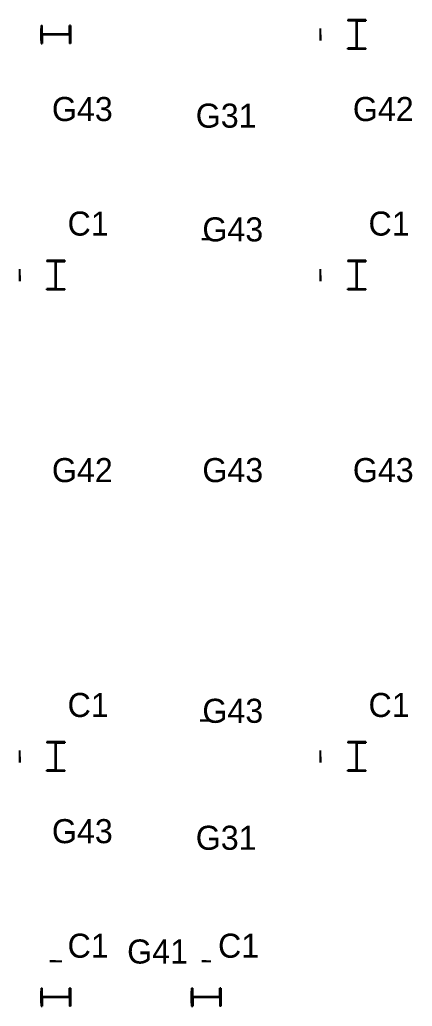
# Model space of a CAD drawing. Extents: x 0 to 468522, y -150 to 33063.
# Drawn here: x 262000 to 268522, y -150 to 16244 of the extents above; entities that cross this region are included whole.
import ezdxf
from ezdxf.enums import TextEntityAlignment as Align

# ---------------------------------------------------------------- set-up
doc = ezdxf.new("R2010")
doc.units = 0

msp = doc.modelspace()

# ---------------------------------------------------------------- linework, layer by layer
at = {"layer": 'C1'}
for p, q in [((267750, 16244, 3330), (267450, 16244, 3330)), ((267450, 16244, 3330), (267450, 16226, 3330)), ((267750, 16244), (267450, 16244)), ((267450, 16244), (267450, 16226)), ((267750, 16244, 3330), (267750, 16226, 3330)), ((267750, 16244), (267750, 16226)), ((262356, 16150, 3330), (262356, 15850, 3330)), ((262356, 16150, 3330), (262374, 16150, 3330)), ((262356, 16150), (262356, 15850)), ((262356, 16150), (262374, 16150)), ((262374, 16005.5, 3330), (262374, 16150, 3330)), ((262374, 16005.5), (262374, 16150)), ((262826, 16005.5, 3330), (262826, 16150, 3330)), ((262844, 16150, 3330), (262826, 16150, 3330)), ((262826, 16005.5), (262826, 16150)), ((262844, 16150), (262826, 16150)), ((262844, 16150, 3330), (262844, 15850, 3330)), ((262844, 16150), (262844, 15850)), ((267594.5, 16226, 3330), (267450, 16226, 3330)), ((267594.5, 16226), (267450, 16226)), ((267594.5, 15774, 3330), (267594.5, 16226, 3330)), ((267594.5, 16226, 3330), (267594.5, 16226, 3330)), ((267594.5, 16226, 3330), (267594.5, 16226, 3330)), ((267594.5, 16226, 3330), (267594.5, 16226, 3330)), ((267594.5, 15774), (267594.5, 16226)), ((267594.5, 16226), (267594.5, 16226)), ((267594.5, 16226), (267594.5, 16226)), ((267594.5, 16226), (267594.5, 16226)), ((267605.5, 15774, 3330), (267605.5, 16226, 3330)), ((267605.5, 16226, 3330), (267605.5, 16226, 3330)), ((267605.5, 16226, 3330), (267605.5, 16226, 3330)), ((267605.5, 16226, 3330), (267605.5, 16226, 3330)), ((267605.5, 16226, 3330), (267750, 16226, 3330)), ((267605.5, 15774), (267605.5, 16226)), ((267605.5, 16226), (267605.5, 16226)), ((267605.5, 16226), (267605.5, 16226)), ((267605.5, 16226), (267605.5, 16226)), ((267605.5, 16226), (267750, 16226)), ((262826, 16005.5, 3330), (262374, 16005.5, 3330)), ((262374, 16005.5, 3330), (262374, 16005.5, 3330)), ((262374, 16005.5, 3330), (262374, 16005.5, 3330)), ((262374, 16005.5, 3330), (262374, 16005.5, 3330)), ((262826, 16005.5), (262374, 16005.5)), ((262374, 16005.5), (262374, 16005.5)), ((262374, 16005.5), (262374, 16005.5)), ((262374, 16005.5), (262374, 16005.5)), ((262826, 15994.5, 3330), (262374, 15994.5, 3330)), ((262374, 15994.5, 3330), (262374, 15994.5, 3330)), ((262374, 15994.5, 3330), (262374, 15994.5, 3330)), ((262374, 15994.5, 3330), (262374, 15994.5, 3330)), ((262374, 15994.5, 3330), (262374, 15850, 3330)), ((262826, 15994.5), (262374, 15994.5)), ((262374, 15994.5), (262374, 15994.5)), ((262374, 15994.5), (262374, 15994.5)), ((262374, 15994.5), (262374, 15994.5)), ((262374, 15994.5), (262374, 15850)), ((262826, 16005.5, 3330), (262826, 16005.5, 3330)), ((262826, 16005.5, 3330), (262826, 16005.5, 3330)), ((262826, 16005.5, 3330), (262826, 16005.5, 3330)), ((262826, 16005.5), (262826, 16005.5)), ((262826, 16005.5), (262826, 16005.5)), ((262826, 16005.5), (262826, 16005.5)), ((262826, 15994.5, 3330), (262826, 15994.5, 3330)), ((262826, 15994.5, 3330), (262826, 15994.5, 3330)), ((262826, 15994.5, 3330), (262826, 15994.5, 3330)), ((262826, 15994.5, 3330), (262826, 15850, 3330)), ((262826, 15994.5), (262826, 15994.5)), ((262826, 15994.5), (262826, 15994.5)), ((262826, 15994.5), (262826, 15994.5)), ((262826, 15994.5), (262826, 15850)), ((262356, 15850, 3330), (262374, 15850, 3330)), ((262356, 15850), (262374, 15850)), ((262844, 15850, 3330), (262826, 15850, 3330)), ((262844, 15850), (262826, 15850)), ((267594.5, 15774, 3330), (267450, 15774, 3330)), ((267450, 15756, 3330), (267450, 15774, 3330)), ((267594.5, 15774), (267450, 15774)), ((267450, 15756), (267450, 15774)), ((267750, 15756, 3330), (267450, 15756, 3330)), ((267750, 15756), (267450, 15756)), ((267594.5, 15774, 3330), (267594.5, 15774, 3330)), ((267594.5, 15774, 3330), (267594.5, 15774, 3330)), ((267594.5, 15774, 3330), (267594.5, 15774, 3330)), ((267594.5, 15774), (267594.5, 15774)), ((267594.5, 15774), (267594.5, 15774)), ((267594.5, 15774), (267594.5, 15774)), ((267605.5, 15774, 3330), (267605.5, 15774, 3330)), ((267605.5, 15774, 3330), (267605.5, 15774, 3330)), ((267605.5, 15774, 3330), (267605.5, 15774, 3330)), ((267605.5, 15774, 3330), (267750, 15774, 3330)), ((267605.5, 15774), (267605.5, 15774)), ((267605.5, 15774), (267605.5, 15774)), ((267605.5, 15774), (267605.5, 15774)), ((267605.5, 15774), (267750, 15774)), ((267750, 15756, 3330), (267750, 15774, 3330)), ((267750, 15756), (267750, 15774)), ((262750, 12244, 3330), (262450, 12244, 3330)), ((262450, 12244, 3330), (262450, 12226, 3330)), ((262750, 12244), (262450, 12244)), ((262450, 12244), (262450, 12226)), ((262594.5, 12226, 3330), (262450, 12226, 3330)), ((262594.5, 12226), (262450, 12226)), ((262594.5, 11774, 3330), (262594.5, 12226, 3330)), ((262594.5, 12226, 3330), (262594.5, 12226, 3330)), ((262594.5, 12226, 3330), (262594.5, 12226, 3330)), ((262594.5, 12226, 3330), (262594.5, 12226, 3330)), ((262594.5, 11774), (262594.5, 12226)), ((262594.5, 12226), (262594.5, 12226)), ((262594.5, 12226), (262594.5, 12226)), ((262594.5, 12226), (262594.5, 12226)), ((262605.5, 11774, 3330), (262605.5, 12226, 3330)), ((262605.5, 12226, 3330), (262605.5, 12226, 3330)), ((262605.5, 12226, 3330), (262605.5, 12226, 3330)), ((262605.5, 12226, 3330), (262605.5, 12226, 3330)), ((262605.5, 12226, 3330), (262750, 12226, 3330)), ((262605.5, 11774), (262605.5, 12226)), ((262605.5, 12226), (262605.5, 12226)), ((262605.5, 12226), (262605.5, 12226)), ((262605.5, 12226), (262605.5, 12226)), ((262605.5, 12226), (262750, 12226)), ((262750, 12244, 3330), (262750, 12226, 3330)), ((262750, 12244), (262750, 12226)), ((267750, 12244, 3330), (267450, 12244, 3330)), ((267450, 12244, 3330), (267450, 12226, 3330)), ((267750, 12244), (267450, 12244)), ((267450, 12244), (267450, 12226)), ((267594.5, 12226, 3330), (267450, 12226, 3330)), ((267594.5, 12226), (267450, 12226)), ((267594.5, 11774, 3330), (267594.5, 12226, 3330)), ((267594.5, 12226, 3330), (267594.5, 12226, 3330)), ((267594.5, 12226, 3330), (267594.5, 12226, 3330)), ((267594.5, 12226, 3330), (267594.5, 12226, 3330)), ((267594.5, 11774), (267594.5, 12226)), ((267594.5, 12226), (267594.5, 12226)), ((267594.5, 12226), (267594.5, 12226)), ((267594.5, 12226), (267594.5, 12226)), ((267605.5, 11774, 3330), (267605.5, 12226, 3330)), ((267605.5, 12226, 3330), (267605.5, 12226, 3330)), ((267605.5, 12226, 3330), (267605.5, 12226, 3330)), ((267605.5, 12226, 3330), (267605.5, 12226, 3330)), ((267605.5, 12226, 3330), (267750, 12226, 3330)), ((267605.5, 11774), (267605.5, 12226)), ((267605.5, 12226), (267605.5, 12226)), ((267605.5, 12226), (267605.5, 12226)), ((267605.5, 12226), (267605.5, 12226)), ((267605.5, 12226), (267750, 12226)), ((267750, 12244, 3330), (267750, 12226, 3330)), ((267750, 12244), (267750, 12226)), ((262594.5, 11774, 3330), (262450, 11774, 3330)), ((262450, 11756, 3330), (262450, 11774, 3330)), ((262594.5, 11774), (262450, 11774)), ((262450, 11756), (262450, 11774)), ((262750, 11756, 3330), (262450, 11756, 3330)), ((262750, 11756), (262450, 11756)), ((262594.5, 11774, 3330), (262594.5, 11774, 3330)), ((262594.5, 11774, 3330), (262594.5, 11774, 3330)), ((262594.5, 11774, 3330), (262594.5, 11774, 3330)), ((262594.5, 11774), (262594.5, 11774)), ((262594.5, 11774), (262594.5, 11774)), ((262594.5, 11774), (262594.5, 11774)), ((262605.5, 11774, 3330), (262605.5, 11774, 3330)), ((262605.5, 11774, 3330), (262605.5, 11774, 3330)), ((262605.5, 11774, 3330), (262605.5, 11774, 3330)), ((262605.5, 11774, 3330), (262750, 11774, 3330)), ((262605.5, 11774), (262605.5, 11774)), ((262605.5, 11774), (262605.5, 11774)), ((262605.5, 11774), (262605.5, 11774)), ((262605.5, 11774), (262750, 11774)), ((262750, 11756, 3330), (262750, 11774, 3330)), ((262750, 11756), (262750, 11774)), ((267594.5, 11774, 3330), (267450, 11774, 3330)), ((267450, 11756, 3330), (267450, 11774, 3330)), ((267594.5, 11774), (267450, 11774)), ((267450, 11756), (267450, 11774)), ((267750, 11756, 3330), (267450, 11756, 3330)), ((267750, 11756), (267450, 11756)), ((267594.5, 11774, 3330), (267594.5, 11774, 3330)), ((267594.5, 11774, 3330), (267594.5, 11774, 3330)), ((267594.5, 11774, 3330), (267594.5, 11774, 3330)), ((267594.5, 11774), (267594.5, 11774)), ((267594.5, 11774), (267594.5, 11774)), ((267594.5, 11774), (267594.5, 11774)), ((267605.5, 11774, 3330), (267605.5, 11774, 3330)), ((267605.5, 11774, 3330), (267605.5, 11774, 3330)), ((267605.5, 11774, 3330), (267605.5, 11774, 3330)), ((267605.5, 11774, 3330), (267750, 11774, 3330)), ((267605.5, 11774), (267605.5, 11774)), ((267605.5, 11774), (267605.5, 11774)), ((267605.5, 11774), (267605.5, 11774)), ((267605.5, 11774), (267750, 11774)), ((267750, 11756, 3330), (267750, 11774, 3330)), ((267750, 11756), (267750, 11774)), ((262750, 4244, 3330), (262450, 4244, 3330)), ((262450, 4244, 3330), (262450, 4226, 3330)), ((262750, 4244), (262450, 4244)), ((262450, 4244), (262450, 4226)), ((262594.5, 4226, 3330), (262450, 4226, 3330)), ((262594.5, 4226), (262450, 4226)), ((262594.5, 3774, 3330), (262594.5, 4226, 3330)), ((262594.5, 4226, 3330), (262594.5, 4226, 3330)), ((262594.5, 4226, 3330), (262594.5, 4226, 3330)), ((262594.5, 4226, 3330), (262594.5, 4226, 3330)), ((262594.5, 3774), (262594.5, 4226)), ((262594.5, 4226), (262594.5, 4226)), ((262594.5, 4226), (262594.5, 4226)), ((262594.5, 4226), (262594.5, 4226)), ((262605.5, 3774, 3330), (262605.5, 4226, 3330)), ((262605.5, 4226, 3330), (262605.5, 4226, 3330)), ((262605.5, 4226, 3330), (262605.5, 4226, 3330)), ((262605.5, 4226, 3330), (262605.5, 4226, 3330)), ((262605.5, 4226, 3330), (262750, 4226, 3330)), ((262605.5, 3774), (262605.5, 4226)), ((262605.5, 4226), (262605.5, 4226)), ((262605.5, 4226), (262605.5, 4226)), ((262605.5, 4226), (262605.5, 4226)), ((262605.5, 4226), (262750, 4226)), ((262750, 4244, 3330), (262750, 4226, 3330)), ((262750, 4244), (262750, 4226)), ((267750, 4244, 3330), (267450, 4244, 3330)), ((267450, 4244, 3330), (267450, 4226, 3330)), ((267750, 4244), (267450, 4244)), ((267450, 4244), (267450, 4226)), ((267594.5, 4226, 3330), (267450, 4226, 3330)), ((267594.5, 4226), (267450, 4226)), ((267594.5, 3774, 3330), (267594.5, 4226, 3330)), ((267594.5, 4226, 3330), (267594.5, 4226, 3330)), ((267594.5, 4226, 3330), (267594.5, 4226, 3330)), ((267594.5, 4226, 3330), (267594.5, 4226, 3330)), ((267594.5, 3774), (267594.5, 4226)), ((267594.5, 4226), (267594.5, 4226)), ((267594.5, 4226), (267594.5, 4226)), ((267594.5, 4226), (267594.5, 4226)), ((267605.5, 3774, 3330), (267605.5, 4226, 3330)), ((267605.5, 4226, 3330), (267605.5, 4226, 3330)), ((267605.5, 4226, 3330), (267605.5, 4226, 3330)), ((267605.5, 4226, 3330), (267605.5, 4226, 3330)), ((267605.5, 4226, 3330), (267750, 4226, 3330)), ((267605.5, 3774), (267605.5, 4226)), ((267605.5, 4226), (267605.5, 4226)), ((267605.5, 4226), (267605.5, 4226)), ((267605.5, 4226), (267605.5, 4226)), ((267605.5, 4226), (267750, 4226)), ((267750, 4244, 3330), (267750, 4226, 3330)), ((267750, 4244), (267750, 4226)), ((262594.5, 3774, 3330), (262450, 3774, 3330)), ((262450, 3756, 3330), (262450, 3774, 3330)), ((262594.5, 3774), (262450, 3774)), ((262450, 3756), (262450, 3774)), ((262594.5, 3774, 3330), (262594.5, 3774, 3330)), ((262594.5, 3774, 3330), (262594.5, 3774, 3330)), ((262594.5, 3774, 3330), (262594.5, 3774, 3330)), ((262594.5, 3774), (262594.5, 3774)), ((262594.5, 3774), (262594.5, 3774)), ((262594.5, 3774), (262594.5, 3774)), ((262605.5, 3774, 3330), (262605.5, 3774, 3330)), ((262605.5, 3774, 3330), (262605.5, 3774, 3330)), ((262605.5, 3774, 3330), (262605.5, 3774, 3330)), ((262605.5, 3774, 3330), (262750, 3774, 3330)), ((262605.5, 3774), (262605.5, 3774)), ((262605.5, 3774), (262605.5, 3774)), ((262605.5, 3774), (262605.5, 3774)), ((262605.5, 3774), (262750, 3774)), ((262750, 3756, 3330), (262750, 3774, 3330)), ((262750, 3756), (262750, 3774)), ((267594.5, 3774, 3330), (267450, 3774, 3330)), ((267450, 3756, 3330), (267450, 3774, 3330)), ((267594.5, 3774), (267450, 3774)), ((267450, 3756), (267450, 3774)), ((267594.5, 3774, 3330), (267594.5, 3774, 3330)), ((267594.5, 3774, 3330), (267594.5, 3774, 3330)), ((267594.5, 3774, 3330), (267594.5, 3774, 3330)), ((267594.5, 3774), (267594.5, 3774)), ((267594.5, 3774), (267594.5, 3774)), ((267594.5, 3774), (267594.5, 3774)), ((267605.5, 3774, 3330), (267605.5, 3774, 3330)), ((267605.5, 3774, 3330), (267605.5, 3774, 3330)), ((267605.5, 3774, 3330), (267605.5, 3774, 3330)), ((267605.5, 3774, 3330), (267750, 3774, 3330)), ((267605.5, 3774), (267605.5, 3774)), ((267605.5, 3774), (267605.5, 3774)), ((267605.5, 3774), (267605.5, 3774)), ((267605.5, 3774), (267750, 3774)), ((267750, 3756, 3330), (267750, 3774, 3330)), ((267750, 3756), (267750, 3774)), ((262750, 3756, 3330), (262450, 3756, 3330)), ((262750, 3756), (262450, 3756)), ((267750, 3756, 3330), (267450, 3756, 3330)), ((267750, 3756), (267450, 3756)), ((262356, 150, 3330), (262356, -150, 3330)), ((262356, 150, 3330), (262374, 150, 3330)), ((262356, 150), (262356, -150)), ((262356, 150), (262374, 150)), ((262374, 5.5, 3330), (262374, 150, 3330)), ((262374, 5.5), (262374, 150)), ((262826, 5.5, 3330), (262374, 5.5, 3330)), ((262374, 5.5, 3330), (262374, 5.5, 3330)), ((262374, 5.5, 3330), (262374, 5.5, 3330)), ((262374, 5.5, 3330), (262374, 5.5, 3330)), ((262826, 5.5), (262374, 5.5)), ((262374, 5.5), (262374, 5.5)), ((262374, 5.5), (262374, 5.5)), ((262374, 5.5), (262374, 5.5)), ((262826, 5.5, 3330), (262826, 150, 3330)), ((262844, 150, 3330), (262826, 150, 3330)), ((262826, 5.5), (262826, 150)), ((262844, 150), (262826, 150)), ((262826, 5.5, 3330), (262826, 5.5, 3330)), ((262826, 5.5, 3330), (262826, 5.5, 3330)), ((262826, 5.5, 3330), (262826, 5.5, 3330)), ((262826, 5.5), (262826, 5.5)), ((262826, 5.5), (262826, 5.5)), ((262826, 5.5), (262826, 5.5)), ((262844, 150, 3330), (262844, -150, 3330)), ((262844, 150), (262844, -150)), ((264856, 150, 3330), (264856, -150, 3330)), ((264856, 150, 3330), (264874, 150, 3330)), ((264856, 150), (264856, -150)), ((264856, 150), (264874, 150)), ((264874, 5.5, 3330), (264874, 150, 3330)), ((264874, 5.5), (264874, 150)), ((265326, 5.5, 3330), (264874, 5.5, 3330)), ((264874, 5.5, 3330), (264874, 5.5, 3330)), ((264874, 5.5, 3330), (264874, 5.5, 3330)), ((264874, 5.5, 3330), (264874, 5.5, 3330)), ((265326, 5.5), (264874, 5.5)), ((264874, 5.5), (264874, 5.5)), ((264874, 5.5), (264874, 5.5)), ((264874, 5.5), (264874, 5.5)), ((265326, 5.5, 3330), (265326, 150, 3330)), ((265344, 150, 3330), (265326, 150, 3330)), ((265326, 5.5), (265326, 150)), ((265344, 150), (265326, 150)), ((265326, 5.5, 3330), (265326, 5.5, 3330)), ((265326, 5.5, 3330), (265326, 5.5, 3330)), ((265326, 5.5, 3330), (265326, 5.5, 3330)), ((265326, 5.5), (265326, 5.5)), ((265326, 5.5), (265326, 5.5)), ((265326, 5.5), (265326, 5.5)), ((265344, 150, 3330), (265344, -150, 3330)), ((265344, 150), (265344, -150)), ((262356, -150, 3330), (262374, -150, 3330)), ((262356, -150), (262374, -150)), ((262826, -5.5, 3330), (262374, -5.5, 3330)), ((262374, -5.5, 3330), (262374, -5.5, 3330)), ((262374, -5.5, 3330), (262374, -5.5, 3330)), ((262374, -5.5, 3330), (262374, -5.5, 3330)), ((262374, -5.5, 3330), (262374, -150, 3330)), ((262826, -5.5), (262374, -5.5)), ((262374, -5.5), (262374, -5.5)), ((262374, -5.5), (262374, -5.5)), ((262374, -5.5), (262374, -5.5)), ((262374, -5.5), (262374, -150)), ((262826, -5.5, 3330), (262826, -5.5, 3330)), ((262826, -5.5, 3330), (262826, -5.5, 3330)), ((262826, -5.5, 3330), (262826, -5.5, 3330)), ((262826, -5.5, 3330), (262826, -150, 3330)), ((262826, -5.5), (262826, -5.5)), ((262826, -5.5), (262826, -5.5)), ((262826, -5.5), (262826, -5.5)), ((262826, -5.5), (262826, -150)), ((262844, -150, 3330), (262826, -150, 3330)), ((262844, -150), (262826, -150)), ((264856, -150, 3330), (264874, -150, 3330)), ((264856, -150), (264874, -150)), ((265326, -5.5, 3330), (264874, -5.5, 3330)), ((264874, -5.5, 3330), (264874, -5.5, 3330)), ((264874, -5.5, 3330), (264874, -5.5, 3330)), ((264874, -5.5, 3330), (264874, -5.5, 3330)), ((264874, -5.5, 3330), (264874, -150, 3330)), ((265326, -5.5), (264874, -5.5)), ((264874, -5.5), (264874, -5.5)), ((264874, -5.5), (264874, -5.5)), ((264874, -5.5), (264874, -5.5)), ((264874, -5.5), (264874, -150)), ((265326, -5.5, 3330), (265326, -5.5, 3330)), ((265326, -5.5, 3330), (265326, -5.5, 3330)), ((265326, -5.5, 3330), (265326, -5.5, 3330)), ((265326, -5.5, 3330), (265326, -150, 3330)), ((265326, -5.5), (265326, -5.5)), ((265326, -5.5), (265326, -5.5)), ((265326, -5.5), (265326, -5.5)), ((265326, -5.5), (265326, -150)), ((265344, -150, 3330), (265326, -150, 3330)), ((265344, -150), (265326, -150))]:
    msp.add_line(p, q, dxfattribs=at)
at = {"layer": 'G31', "extrusion": (0, 1, 0)}
for p, q in [((265025, 12600, 3480), (265175, 12600, 3480)), ((265025, 12600, 3180), (265175, 12600, 3180)), ((265096.75, 12600, 3471), (265025, 12600, 3471)), ((265025, 12600, 3480), (265025, 12600, 3471)), ((265096.75, 12600, 3189), (265025, 12600, 3189)), ((265025, 12600, 3180), (265025, 12600, 3189)), ((265096.75, 12600, 3189), (265096.75, 12600, 3471)), ((265096.75, 12600, 3471), (265096.75, 12600, 3471)), ((265096.75, 12600, 3189), (265096.75, 12600, 3189)), ((265096.75, 12600, 3471), (265096.75, 12600, 3471)), ((265096.75, 12600, 3189), (265096.75, 12600, 3189)), ((265096.75, 12600, 3471), (265096.75, 12600, 3471)), ((265096.75, 12600, 3189), (265096.75, 12600, 3189)), ((265103.25, 12600, 3189), (265103.25, 12600, 3471)), ((265103.25, 12600, 3189), (265103.25, 12600, 3189)), ((265103.25, 12600, 3471), (265103.25, 12600, 3471)), ((265103.25, 12600, 3189), (265103.25, 12600, 3189)), ((265103.25, 12600, 3471), (265103.25, 12600, 3471)), ((265103.25, 12600, 3189), (265103.25, 12600, 3189)), ((265103.25, 12600, 3471), (265103.25, 12600, 3471)), ((265103.25, 12600, 3471), (265175, 12600, 3471)), ((265103.25, 12600, 3189), (265175, 12600, 3189)), ((265175, 12600, 3480), (265175, 12600, 3471)), ((265175, 12600, 3180), (265175, 12600, 3189)), ((265025, 600, 3480), (265175, 600, 3480)), ((265025, 600, 3180), (265175, 600, 3180)), ((265096.75, 600, 3471), (265025, 600, 3471)), ((265025, 600, 3480), (265025, 600, 3471)), ((265096.75, 600, 3189), (265025, 600, 3189)), ((265025, 600, 3180), (265025, 600, 3189)), ((265096.75, 600, 3189), (265096.75, 600, 3471)), ((265096.75, 600, 3471), (265096.75, 600, 3471)), ((265096.75, 600, 3189), (265096.75, 600, 3189)), ((265096.75, 600, 3471), (265096.75, 600, 3471)), ((265096.75, 600, 3189), (265096.75, 600, 3189)), ((265096.75, 600, 3471), (265096.75, 600, 3471)), ((265096.75, 600, 3189), (265096.75, 600, 3189)), ((265103.25, 600, 3189), (265103.25, 600, 3471)), ((265103.25, 600, 3189), (265103.25, 600, 3189)), ((265103.25, 600, 3471), (265103.25, 600, 3471)), ((265103.25, 600, 3189), (265103.25, 600, 3189)), ((265103.25, 600, 3471), (265103.25, 600, 3471)), ((265103.25, 600, 3189), (265103.25, 600, 3189)), ((265103.25, 600, 3471), (265103.25, 600, 3471)), ((265103.25, 600, 3471), (265175, 600, 3471)), ((265103.25, 600, 3189), (265175, 600, 3189)), ((265175, 600, 3480), (265175, 600, 3471)), ((265175, 600, 3180), (265175, 600, 3189))]:
    msp.add_line(p, q, dxfattribs=at)
at = {"layer": 'G41', "extrusion": (-1, 0, 0)}
for p, q in [((262000, 11900, 3530), (262000, 12100, 3530)), ((262000, 11900, 3130), (262000, 12100, 3130)), ((262000, 12006, 3508), (262000, 12100, 3508)), ((262000, 12100, 3530), (262000, 12100, 3508)), ((262000, 12006, 3152), (262000, 12100, 3152)), ((262000, 12100, 3130), (262000, 12100, 3152)), ((262000, 12006, 3152), (262000, 12006, 3508)), ((262000, 12006, 3152), (262000, 12006, 3152)), ((262000, 12006, 3508), (262000, 12006, 3508)), ((262000, 12006, 3152), (262000, 12006, 3152)), ((262000, 12006, 3508), (262000, 12006, 3508)), ((262000, 12006, 3152), (262000, 12006, 3152)), ((262000, 12006, 3508), (262000, 12006, 3508)), ((262000, 11994, 3152), (262000, 11994, 3508)), ((262000, 11994, 3508), (262000, 11994, 3508)), ((262000, 11994, 3152), (262000, 11994, 3152)), ((262000, 11994, 3508), (262000, 11994, 3508)), ((262000, 11994, 3152), (262000, 11994, 3152)), ((262000, 11994, 3508), (262000, 11994, 3508)), ((262000, 11994, 3152), (262000, 11994, 3152)), ((262000, 11994, 3508), (262000, 11900, 3508)), ((262000, 11994, 3152), (262000, 11900, 3152)), ((262000, 11900, 3530), (262000, 11900, 3508)), ((262000, 11900, 3130), (262000, 11900, 3152)), ((262000, 3900, 3530), (262000, 4100, 3530)), ((262000, 3900, 3130), (262000, 4100, 3130)), ((262000, 4006, 3508), (262000, 4100, 3508)), ((262000, 4100, 3530), (262000, 4100, 3508)), ((262000, 4006, 3152), (262000, 4100, 3152)), ((262000, 4100, 3130), (262000, 4100, 3152)), ((262000, 4006, 3152), (262000, 4006, 3508)), ((262000, 4006, 3152), (262000, 4006, 3152)), ((262000, 4006, 3508), (262000, 4006, 3508)), ((262000, 4006, 3152), (262000, 4006, 3152)), ((262000, 4006, 3508), (262000, 4006, 3508)), ((262000, 4006, 3152), (262000, 4006, 3152)), ((262000, 4006, 3508), (262000, 4006, 3508)), ((262000, 3994, 3152), (262000, 3994, 3508)), ((262000, 3994, 3508), (262000, 3994, 3508)), ((262000, 3994, 3152), (262000, 3994, 3152)), ((262000, 3994, 3508), (262000, 3994, 3508)), ((262000, 3994, 3152), (262000, 3994, 3152)), ((262000, 3994, 3508), (262000, 3994, 3508)), ((262000, 3994, 3152), (262000, 3994, 3152)), ((262000, 3994, 3508), (262000, 3900, 3508)), ((262000, 3994, 3152), (262000, 3900, 3152)), ((262000, 3900, 3530), (262000, 3900, 3508)), ((262000, 3900, 3130), (262000, 3900, 3152)), ((264856, -100, 3530), (264856, 100, 3530)), ((264856, -100, 3130), (264856, 100, 3130)), ((264856, 6, 3508), (264856, 100, 3508)), ((264856, 100, 3530), (264856, 100, 3508)), ((264856, 6, 3152), (264856, 100, 3152)), ((264856, 100, 3130), (264856, 100, 3152)), ((264856, 6, 3152), (264856, 6, 3508)), ((264856, 6, 3152), (264856, 6, 3152)), ((264856, 6, 3508), (264856, 6, 3508)), ((264856, 6, 3152), (264856, 6, 3152)), ((264856, 6, 3508), (264856, 6, 3508)), ((264856, 6, 3152), (264856, 6, 3152)), ((264856, 6, 3508), (264856, 6, 3508)), ((264856, -6, 3152), (264856, -6, 3508)), ((264856, -6, 3508), (264856, -6, 3508)), ((264856, -6, 3152), (264856, -6, 3152)), ((264856, -6, 3508), (264856, -6, 3508)), ((264856, -6, 3152), (264856, -6, 3152)), ((264856, -6, 3508), (264856, -6, 3508)), ((264856, -6, 3152), (264856, -6, 3152)), ((264856, -6, 3508), (264856, -100, 3508)), ((264856, -6, 3152), (264856, -100, 3152)), ((264856, -100, 3530), (264856, -100, 3508)), ((264856, -100, 3130), (264856, -100, 3152))]:
    msp.add_line(p, q, dxfattribs=at)
at = {"layer": 'G42', "extrusion": (0, 1, 0)}
for p, q in [((267500, 16244, 3530), (267700, 16244, 3530)), ((267500, 16244, 3130), (267700, 16244, 3130)), ((267595.5, 16244, 3516), (267500, 16244, 3516)), ((267500, 16244, 3530), (267500, 16244, 3516)), ((267595.5, 16244, 3144), (267500, 16244, 3144)), ((267500, 16244, 3130), (267500, 16244, 3144)), ((267595.5, 16244, 3144), (267595.5, 16244, 3516)), ((267595.5, 16244, 3516), (267595.5, 16244, 3516)), ((267595.5, 16244, 3144), (267595.5, 16244, 3144)), ((267595.5, 16244, 3516), (267595.5, 16244, 3516)), ((267595.5, 16244, 3144), (267595.5, 16244, 3144)), ((267595.5, 16244, 3516), (267595.5, 16244, 3516)), ((267595.5, 16244, 3144), (267595.5, 16244, 3144)), ((267604.5, 16244, 3144), (267604.5, 16244, 3516)), ((267604.5, 16244, 3144), (267604.5, 16244, 3144)), ((267604.5, 16244, 3516), (267604.5, 16244, 3516)), ((267604.5, 16244, 3144), (267604.5, 16244, 3144)), ((267604.5, 16244, 3516), (267604.5, 16244, 3516)), ((267604.5, 16244, 3144), (267604.5, 16244, 3144)), ((267604.5, 16244, 3516), (267604.5, 16244, 3516)), ((267604.5, 16244, 3516), (267700, 16244, 3516)), ((267604.5, 16244, 3144), (267700, 16244, 3144)), ((267700, 16244, 3530), (267700, 16244, 3516)), ((267700, 16244, 3130), (267700, 16244, 3144)), ((267500, 12244, 3530), (267700, 12244, 3530)), ((267500, 12244, 3130), (267700, 12244, 3130)), ((267595.5, 12244, 3516), (267500, 12244, 3516)), ((267500, 12244, 3530), (267500, 12244, 3516)), ((267595.5, 12244, 3144), (267500, 12244, 3144)), ((267500, 12244, 3130), (267500, 12244, 3144)), ((267595.5, 12244, 3144), (267595.5, 12244, 3516)), ((267595.5, 12244, 3516), (267595.5, 12244, 3516)), ((267595.5, 12244, 3144), (267595.5, 12244, 3144)), ((267595.5, 12244, 3516), (267595.5, 12244, 3516)), ((267595.5, 12244, 3144), (267595.5, 12244, 3144)), ((267595.5, 12244, 3516), (267595.5, 12244, 3516)), ((267595.5, 12244, 3144), (267595.5, 12244, 3144)), ((267604.5, 12244, 3144), (267604.5, 12244, 3516)), ((267604.5, 12244, 3144), (267604.5, 12244, 3144)), ((267604.5, 12244, 3516), (267604.5, 12244, 3516)), ((267604.5, 12244, 3144), (267604.5, 12244, 3144)), ((267604.5, 12244, 3516), (267604.5, 12244, 3516)), ((267604.5, 12244, 3144), (267604.5, 12244, 3144)), ((267604.5, 12244, 3516), (267604.5, 12244, 3516)), ((267604.5, 12244, 3516), (267700, 12244, 3516)), ((267604.5, 12244, 3144), (267700, 12244, 3144)), ((267700, 12244, 3530), (267700, 12244, 3516)), ((267700, 12244, 3130), (267700, 12244, 3144)), ((262500, 4244, 3530), (262700, 4244, 3530)), ((262500, 4244, 3130), (262700, 4244, 3130)), ((262595.5, 4244, 3516), (262500, 4244, 3516)), ((262500, 4244, 3530), (262500, 4244, 3516)), ((262595.5, 4244, 3144), (262500, 4244, 3144)), ((262500, 4244, 3130), (262500, 4244, 3144)), ((262595.5, 4244, 3144), (262595.5, 4244, 3516)), ((262595.5, 4244, 3516), (262595.5, 4244, 3516)), ((262595.5, 4244, 3144), (262595.5, 4244, 3144)), ((262595.5, 4244, 3516), (262595.5, 4244, 3516)), ((262595.5, 4244, 3144), (262595.5, 4244, 3144)), ((262595.5, 4244, 3516), (262595.5, 4244, 3516)), ((262595.5, 4244, 3144), (262595.5, 4244, 3144)), ((262604.5, 4244, 3144), (262604.5, 4244, 3516)), ((262604.5, 4244, 3144), (262604.5, 4244, 3144)), ((262604.5, 4244, 3516), (262604.5, 4244, 3516)), ((262604.5, 4244, 3144), (262604.5, 4244, 3144)), ((262604.5, 4244, 3516), (262604.5, 4244, 3516)), ((262604.5, 4244, 3144), (262604.5, 4244, 3144)), ((262604.5, 4244, 3516), (262604.5, 4244, 3516)), ((262604.5, 4244, 3516), (262700, 4244, 3516)), ((262604.5, 4244, 3144), (262700, 4244, 3144)), ((262700, 4244, 3530), (262700, 4244, 3516)), ((262700, 4244, 3130), (262700, 4244, 3144))]:
    msp.add_line(p, q, dxfattribs=at)
at = {"layer": 'G42', "extrusion": (-1, 0, 0)}
for p, q in [((262356, 15900, 3530), (262356, 16100, 3530)), ((262356, 15900, 3130), (262356, 16100, 3130)), ((262356, 16004.5, 3516), (262356, 16100, 3516)), ((262356, 16100, 3530), (262356, 16100, 3516)), ((262356, 16004.5, 3144), (262356, 16100, 3144)), ((262356, 16100, 3130), (262356, 16100, 3144)), ((267000, 15900, 3530), (267000, 16100, 3530)), ((267000, 15900, 3130), (267000, 16100, 3130)), ((267000, 16004.5, 3516), (267000, 16100, 3516)), ((267000, 16100, 3530), (267000, 16100, 3516)), ((267000, 16004.5, 3144), (267000, 16100, 3144)), ((267000, 16100, 3130), (267000, 16100, 3144)), ((262356, 16004.5, 3144), (262356, 16004.5, 3516)), ((262356, 16004.5, 3144), (262356, 16004.5, 3144)), ((262356, 16004.5, 3516), (262356, 16004.5, 3516)), ((262356, 16004.5, 3144), (262356, 16004.5, 3144)), ((262356, 16004.5, 3516), (262356, 16004.5, 3516)), ((262356, 16004.5, 3144), (262356, 16004.5, 3144)), ((262356, 16004.5, 3516), (262356, 16004.5, 3516)), ((262356, 15995.5, 3144), (262356, 15995.5, 3516)), ((262356, 15995.5, 3516), (262356, 15995.5, 3516)), ((262356, 15995.5, 3144), (262356, 15995.5, 3144)), ((262356, 15995.5, 3516), (262356, 15995.5, 3516)), ((262356, 15995.5, 3144), (262356, 15995.5, 3144)), ((262356, 15995.5, 3516), (262356, 15995.5, 3516)), ((262356, 15995.5, 3144), (262356, 15995.5, 3144)), ((262356, 15995.5, 3516), (262356, 15900, 3516)), ((262356, 15995.5, 3144), (262356, 15900, 3144)), ((267000, 16004.5, 3144), (267000, 16004.5, 3516)), ((267000, 16004.5, 3144), (267000, 16004.5, 3144)), ((267000, 16004.5, 3516), (267000, 16004.5, 3516)), ((267000, 16004.5, 3144), (267000, 16004.5, 3144)), ((267000, 16004.5, 3516), (267000, 16004.5, 3516)), ((267000, 16004.5, 3144), (267000, 16004.5, 3144)), ((267000, 16004.5, 3516), (267000, 16004.5, 3516)), ((267000, 15995.5, 3144), (267000, 15995.5, 3516)), ((267000, 15995.5, 3516), (267000, 15995.5, 3516)), ((267000, 15995.5, 3144), (267000, 15995.5, 3144)), ((267000, 15995.5, 3516), (267000, 15995.5, 3516)), ((267000, 15995.5, 3144), (267000, 15995.5, 3144)), ((267000, 15995.5, 3516), (267000, 15995.5, 3516)), ((267000, 15995.5, 3144), (267000, 15995.5, 3144)), ((267000, 15995.5, 3516), (267000, 15900, 3516)), ((267000, 15995.5, 3144), (267000, 15900, 3144)), ((262356, 15900, 3530), (262356, 15900, 3516)), ((262356, 15900, 3130), (262356, 15900, 3144)), ((267000, 15900, 3530), (267000, 15900, 3516)), ((267000, 15900, 3130), (267000, 15900, 3144)), ((262356, -100, 3530), (262356, 100, 3530)), ((262356, -100, 3130), (262356, 100, 3130)), ((262356, 4.5, 3516), (262356, 100, 3516)), ((262356, 100, 3530), (262356, 100, 3516)), ((262356, 4.5, 3144), (262356, 100, 3144)), ((262356, 100, 3130), (262356, 100, 3144)), ((262356, 4.5, 3144), (262356, 4.5, 3516)), ((262356, 4.5, 3144), (262356, 4.5, 3144)), ((262356, 4.5, 3516), (262356, 4.5, 3516)), ((262356, 4.5, 3144), (262356, 4.5, 3144)), ((262356, 4.5, 3516), (262356, 4.5, 3516)), ((262356, 4.5, 3144), (262356, 4.5, 3144)), ((262356, 4.5, 3516), (262356, 4.5, 3516)), ((262356, -4.5, 3144), (262356, -4.5, 3516)), ((262356, -4.5, 3516), (262356, -4.5, 3516)), ((262356, -4.5, 3144), (262356, -4.5, 3144)), ((262356, -4.5, 3516), (262356, -4.5, 3516)), ((262356, -4.5, 3144), (262356, -4.5, 3144)), ((262356, -4.5, 3516), (262356, -4.5, 3516)), ((262356, -4.5, 3144), (262356, -4.5, 3144)), ((262356, -4.5, 3516), (262356, -100, 3516)), ((262356, -4.5, 3144), (262356, -100, 3144)), ((262356, -100, 3530), (262356, -100, 3516)), ((262356, -100, 3130), (262356, -100, 3144))]:
    msp.add_line(p, q, dxfattribs=at)
at = {"layer": 'G43', "extrusion": (0, 1, 0)}
for p, q in [((262500, 12244, 3530), (262700, 12244, 3530)), ((262500, 12244, 3130), (262700, 12244, 3130)), ((262596, 12244, 3517), (262500, 12244, 3517)), ((262500, 12244, 3530), (262500, 12244, 3517)), ((262596, 12244, 3143), (262500, 12244, 3143)), ((262500, 12244, 3130), (262500, 12244, 3143)), ((262596, 12244, 3143), (262596, 12244, 3517)), ((262596, 12244, 3517), (262596, 12244, 3517)), ((262596, 12244, 3143), (262596, 12244, 3143)), ((262596, 12244, 3517), (262596, 12244, 3517)), ((262596, 12244, 3143), (262596, 12244, 3143)), ((262596, 12244, 3517), (262596, 12244, 3517)), ((262596, 12244, 3143), (262596, 12244, 3143)), ((262604, 12244, 3143), (262604, 12244, 3517)), ((262604, 12244, 3143), (262604, 12244, 3143)), ((262604, 12244, 3517), (262604, 12244, 3517)), ((262604, 12244, 3143), (262604, 12244, 3143)), ((262604, 12244, 3517), (262604, 12244, 3517)), ((262604, 12244, 3143), (262604, 12244, 3143)), ((262604, 12244, 3517), (262604, 12244, 3517)), ((262604, 12244, 3517), (262700, 12244, 3517)), ((262604, 12244, 3143), (262700, 12244, 3143)), ((262700, 12244, 3530), (262700, 12244, 3517)), ((262700, 12244, 3130), (262700, 12244, 3143)), ((265000, 4600, 3530), (265200, 4600, 3530)), ((265000, 4600, 3130), (265200, 4600, 3130)), ((265096, 4600, 3517), (265000, 4600, 3517)), ((265000, 4600, 3530), (265000, 4600, 3517)), ((265096, 4600, 3143), (265000, 4600, 3143)), ((265000, 4600, 3130), (265000, 4600, 3143)), ((265096, 4600, 3143), (265096, 4600, 3517)), ((265096, 4600, 3517), (265096, 4600, 3517)), ((265096, 4600, 3143), (265096, 4600, 3143)), ((265096, 4600, 3517), (265096, 4600, 3517)), ((265096, 4600, 3143), (265096, 4600, 3143)), ((265096, 4600, 3517), (265096, 4600, 3517)), ((265096, 4600, 3143), (265096, 4600, 3143)), ((265104, 4600, 3143), (265104, 4600, 3517)), ((265104, 4600, 3143), (265104, 4600, 3143)), ((265104, 4600, 3517), (265104, 4600, 3517)), ((265104, 4600, 3143), (265104, 4600, 3143)), ((265104, 4600, 3517), (265104, 4600, 3517)), ((265104, 4600, 3143), (265104, 4600, 3143)), ((265104, 4600, 3517), (265104, 4600, 3517)), ((265104, 4600, 3517), (265200, 4600, 3517)), ((265104, 4600, 3143), (265200, 4600, 3143)), ((265200, 4600, 3530), (265200, 4600, 3517)), ((265200, 4600, 3130), (265200, 4600, 3143)), ((267500, 4244, 3530), (267700, 4244, 3530)), ((267500, 4244, 3130), (267700, 4244, 3130)), ((267596, 4244, 3517), (267500, 4244, 3517)), ((267500, 4244, 3530), (267500, 4244, 3517)), ((267596, 4244, 3143), (267500, 4244, 3143)), ((267500, 4244, 3130), (267500, 4244, 3143)), ((267596, 4244, 3143), (267596, 4244, 3517)), ((267596, 4244, 3517), (267596, 4244, 3517)), ((267596, 4244, 3143), (267596, 4244, 3143)), ((267596, 4244, 3517), (267596, 4244, 3517)), ((267596, 4244, 3143), (267596, 4244, 3143)), ((267596, 4244, 3517), (267596, 4244, 3517)), ((267596, 4244, 3143), (267596, 4244, 3143)), ((267604, 4244, 3143), (267604, 4244, 3517)), ((267604, 4244, 3143), (267604, 4244, 3143)), ((267604, 4244, 3517), (267604, 4244, 3517)), ((267604, 4244, 3143), (267604, 4244, 3143)), ((267604, 4244, 3517), (267604, 4244, 3517)), ((267604, 4244, 3143), (267604, 4244, 3143)), ((267604, 4244, 3517), (267604, 4244, 3517)), ((267604, 4244, 3517), (267700, 4244, 3517)), ((267604, 4244, 3143), (267700, 4244, 3143)), ((267700, 4244, 3530), (267700, 4244, 3517)), ((267700, 4244, 3130), (267700, 4244, 3143)), ((262500, 600, 3530), (262700, 600, 3530)), ((262500, 600, 3130), (262700, 600, 3130)), ((262596, 600, 3517), (262500, 600, 3517)), ((262500, 600, 3530), (262500, 600, 3517)), ((262596, 600, 3143), (262500, 600, 3143)), ((262500, 600, 3130), (262500, 600, 3143)), ((262596, 600, 3143), (262596, 600, 3517)), ((262596, 600, 3517), (262596, 600, 3517)), ((262596, 600, 3143), (262596, 600, 3143)), ((262596, 600, 3517), (262596, 600, 3517)), ((262596, 600, 3143), (262596, 600, 3143)), ((262596, 600, 3517), (262596, 600, 3517)), ((262596, 600, 3143), (262596, 600, 3143)), ((262604, 600, 3143), (262604, 600, 3517)), ((262604, 600, 3143), (262604, 600, 3143)), ((262604, 600, 3517), (262604, 600, 3517)), ((262604, 600, 3143), (262604, 600, 3143)), ((262604, 600, 3517), (262604, 600, 3517)), ((262604, 600, 3143), (262604, 600, 3143)), ((262604, 600, 3517), (262604, 600, 3517)), ((262604, 600, 3517), (262700, 600, 3517)), ((262604, 600, 3143), (262700, 600, 3143)), ((262700, 600, 3530), (262700, 600, 3517)), ((262700, 600, 3130), (262700, 600, 3143))]:
    msp.add_line(p, q, dxfattribs=at)
at = {"layer": 'G43', "extrusion": (-1, 0, 0)}
for p, q in [((267000, 11900, 3530), (267000, 12100, 3530)), ((267000, 11900, 3130), (267000, 12100, 3130)), ((267000, 12004, 3517), (267000, 12100, 3517)), ((267000, 12100, 3530), (267000, 12100, 3517)), ((267000, 12004, 3143), (267000, 12100, 3143)), ((267000, 12100, 3130), (267000, 12100, 3143)), ((267000, 12004, 3143), (267000, 12004, 3517)), ((267000, 12004, 3143), (267000, 12004, 3143)), ((267000, 12004, 3517), (267000, 12004, 3517)), ((267000, 12004, 3143), (267000, 12004, 3143)), ((267000, 12004, 3517), (267000, 12004, 3517)), ((267000, 12004, 3143), (267000, 12004, 3143)), ((267000, 12004, 3517), (267000, 12004, 3517)), ((267000, 11996, 3143), (267000, 11996, 3517)), ((267000, 11996, 3517), (267000, 11996, 3517)), ((267000, 11996, 3143), (267000, 11996, 3143)), ((267000, 11996, 3517), (267000, 11996, 3517)), ((267000, 11996, 3143), (267000, 11996, 3143)), ((267000, 11996, 3517), (267000, 11996, 3517)), ((267000, 11996, 3143), (267000, 11996, 3143)), ((267000, 11996, 3517), (267000, 11900, 3517)), ((267000, 11996, 3143), (267000, 11900, 3143)), ((267000, 11900, 3530), (267000, 11900, 3517)), ((267000, 11900, 3130), (267000, 11900, 3143)), ((267000, 3900, 3530), (267000, 4100, 3530)), ((267000, 3900, 3130), (267000, 4100, 3130)), ((267000, 4004, 3517), (267000, 4100, 3517)), ((267000, 4100, 3530), (267000, 4100, 3517)), ((267000, 4004, 3143), (267000, 4100, 3143)), ((267000, 4100, 3130), (267000, 4100, 3143)), ((267000, 4004, 3143), (267000, 4004, 3517)), ((267000, 4004, 3143), (267000, 4004, 3143)), ((267000, 4004, 3517), (267000, 4004, 3517)), ((267000, 4004, 3143), (267000, 4004, 3143)), ((267000, 4004, 3517), (267000, 4004, 3517)), ((267000, 4004, 3143), (267000, 4004, 3143)), ((267000, 4004, 3517), (267000, 4004, 3517)), ((267000, 3996, 3143), (267000, 3996, 3517)), ((267000, 3996, 3517), (267000, 3996, 3517)), ((267000, 3996, 3143), (267000, 3996, 3143)), ((267000, 3996, 3517), (267000, 3996, 3517)), ((267000, 3996, 3143), (267000, 3996, 3143)), ((267000, 3996, 3517), (267000, 3996, 3517)), ((267000, 3996, 3143), (267000, 3996, 3143)), ((267000, 3996, 3517), (267000, 3900, 3517)), ((267000, 3996, 3143), (267000, 3900, 3143)), ((267000, 3900, 3530), (267000, 3900, 3517)), ((267000, 3900, 3130), (267000, 3900, 3143))]:
    msp.add_line(p, q, dxfattribs=at)

# ---------------------------------------------------------------- texts
at = {"layer": 'C1'}
for p in [(263136.8, 12536.8, 6460), (263136.8, 12536.8, 3330), (268136.8, 12536.8, 6460), (268136.8, 12536.8, 3330), (263136.8, 4536.8, 6460), (263136.8, 4536.8, 3330), (268136.8, 4536.8, 6460), (268136.8, 4536.8, 3330), (263136.8, 536.8, 6460), (263136.8, 536.8, 3330), (265636.8, 536.8, 6460), (265636.8, 536.8, 3330)]:
    msp.add_text('C1', height=400, dxfattribs=at).set_placement(p, align=Align.BOTTOM_CENTER)
at = {"layer": 'G31'}
for p in [(265430, 14330, 3330), (265430, 2330, 3330)]:
    msp.add_text('G31', height=400, dxfattribs=at).set_placement(p, align=Align.BOTTOM_CENTER)
at = {"layer": 'G41'}
msp.add_text('G41', height=400, dxfattribs=at).set_placement((264290, 440, 3330), align=Align.BOTTOM_CENTER)
at = {"layer": 'G42'}
for p in [(268040, 14440, 3330), (263040, 8440, 3330)]:
    msp.add_text('G42', height=400, dxfattribs=at).set_placement(p, align=Align.BOTTOM_CENTER)
at = {"layer": 'G43'}
for p in [(263040, 14440, 3330), (265540, 12440, 3330), (265540, 8440, 3330), (268040, 8440, 3330), (265540, 4440, 3330), (263040, 2440, 3330)]:
    msp.add_text('G43', height=400, dxfattribs=at).set_placement(p, align=Align.BOTTOM_CENTER)

doc.saveas('drawing.dxf')
